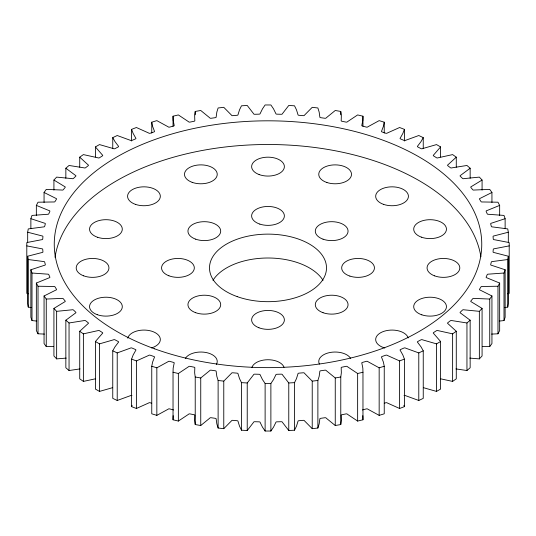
<?xml version="1.0" encoding="UTF-8"?>
<svg xmlns="http://www.w3.org/2000/svg" width="536" height="536" viewBox="0 0 536 536"><rect width="100%" height="100%" fill="white"/><g stroke="black" fill="none" stroke-linecap="round" stroke-linejoin="round"><path stroke-width="0.8" d="M509.2 245.89L494.467 248.717A1.146 0.663 0 0 0 493.274 249.354L493.06 251.86A1.146 0.663 0 0 0 494.138 252.563L508.322 256.215L507.753 259.531L492.611 261.514A1.146 0.663 0 0 0 491.318 262.077L490.681 264.563A1.146 0.663 0 0 0 491.633 265.32L505.126 269.755L504.001 273.025L488.591 274.144A1.146 0.663 0 0 0 487.211 274.633L486.152 277.065A1.146 0.663 0 0 0 486.976 277.869L499.653 283.055L497.978 286.237L482.454 286.479A1.146 0.663 0 0 0 480.993 286.887L479.526 289.252A1.146 0.663 0 0 0 480.209 290.103L491.941 295.973L489.737 299.048L474.246 298.411A1.146 0.663 0 0 0 472.719 298.74L470.863 301.004A1.146 0.663 0 0 0 471.399 301.889L482.078 308.401L479.358 311.336L464.049 309.821A1.146 0.663 0 0 0 462.481 310.063L460.25 312.213A1.146 0.663 0 0 0 460.625 313.125L470.152 320.206L466.95 322.974L451.969 320.602A1.146 0.663 0 0 0 450.367 320.749L447.781 322.759A1.146 0.663 0 0 0 448.002 323.69L456.277 331.281L452.618 333.854L438.113 330.645A1.146 0.663 0 0 0 436.498 330.699L433.577 332.555A1.146 0.663 0 0 0 433.644 333.493L440.592 341.512L436.518 343.871L422.623 339.858A1.146 0.663 0 0 0 421.001 339.817L417.785 341.506A1.146 0.663 0 0 0 417.691 342.437L421.035 346.866L423.246 350.812L418.784 352.923L405.645 348.145A1.146 0.663 0 0 0 404.037 348.018L400.546 349.512A1.146 0.663 0 0 0 400.298 350.437L402.871 355.033L404.399 359.087L399.608 360.936L387.34 355.435A1.146 0.663 0 0 0 385.759 355.214L382.034 356.507A1.146 0.663 0 0 0 381.625 357.412L383.408 362.128L384.245 366.249L379.16 367.817L367.884 361.653A1.146 0.663 0 0 0 366.349 361.344L362.423 362.416A1.146 0.663 0 0 0 361.86 363.294L362.832 368.091L362.966 372.239L362.966 419.795L357.639 421.068L347.469 414.295A1.146 0.663 0 0 0 345.995 413.899L341.901 414.743A1.146 0.663 0 0 0 341.198 415.588L341.345 420.418L340.775 424.552L335.255 425.517L326.283 418.201A1.146 0.663 0 0 0 324.883 417.725L320.669 418.335A1.146 0.663 0 0 0 319.825 419.139L319.155 423.949L317.882 428.03L312.227 428.679L304.542 420.894A1.146 0.663 0 0 0 303.229 420.338L298.934 420.706A1.146 0.663 0 0 0 297.949 421.457L296.468 426.207L294.512 430.2L288.77 430.529L282.445 422.335A1.146 0.663 0 0 0 281.233 421.711L276.891 421.839A1.146 0.663 0 0 0 275.792 422.529L273.507 427.172L270.881 431.031L265.119 431.031L262.493 427.172L260.208 422.529A1.146 0.663 0 0 0 259.109 421.839L254.768 421.711A1.146 0.663 0 0 0 253.555 422.335L247.23 430.529L241.488 430.2L239.532 426.207L238.051 421.457A1.146 0.663 0 0 0 237.066 420.706L232.771 420.338A1.146 0.663 0 0 0 231.458 420.894L223.773 428.679L218.119 428.03L216.845 423.949L216.175 419.139A1.146 0.663 0 0 0 215.331 418.335L211.117 417.725A1.146 0.663 0 0 0 209.717 418.201L200.745 425.517L195.225 424.552L194.655 420.418L194.803 415.588A1.146 0.663 0 0 0 194.099 414.743L190.005 413.899A1.146 0.663 0 0 0 188.531 414.295L178.361 421.068L173.034 419.795L173.034 372.239L173.168 368.091L174.14 363.294A1.146 0.663 0 0 0 173.577 362.416L169.651 361.344A1.146 0.663 0 0 0 168.116 361.653L156.84 367.817L151.755 366.249L152.593 362.128L154.375 357.412A1.146 0.663 0 0 0 153.966 356.507L150.241 355.214A1.146 0.663 0 0 0 148.66 355.435L136.392 360.936L131.601 359.087L133.129 355.033L135.702 350.437A1.146 0.663 0 0 0 135.454 349.512L131.963 348.018A1.146 0.663 0 0 0 130.355 348.145L117.216 352.923L112.754 350.812L114.965 346.866L118.309 342.437A1.146 0.663 0 0 0 118.215 341.506L114.999 339.817A1.146 0.663 0 0 0 113.377 339.858L99.482 343.871L95.408 341.512L102.356 333.493A1.146 0.663 0 0 0 102.423 332.555L99.502 330.699A1.146 0.663 0 0 0 97.887 330.645L83.382 333.854L79.723 331.281L87.998 323.69A1.146 0.663 0 0 0 88.219 322.759L85.633 320.749A1.146 0.663 0 0 0 84.031 320.602L69.05 322.974L65.848 320.206L75.375 313.125A1.146 0.663 0 0 0 75.75 312.213L73.519 310.063A1.146 0.663 0 0 0 71.951 309.821L56.642 311.336L53.922 308.401L64.601 301.889A1.146 0.663 0 0 0 65.137 301.004L63.282 298.74A1.146 0.663 0 0 0 61.754 298.411L46.264 299.048L44.059 295.973L55.791 290.103A1.146 0.663 0 0 0 56.474 289.252L55.007 286.887A1.146 0.663 0 0 0 53.546 286.479L38.023 286.237L36.348 283.055L49.024 277.869A1.146 0.663 0 0 0 49.848 277.065L48.789 274.633A1.146 0.663 0 0 0 47.409 274.144L31.999 273.025L30.874 269.755L44.367 265.32A1.146 0.663 0 0 0 45.319 264.563L44.682 262.077A1.146 0.663 0 0 0 43.389 261.514L28.247 259.531L27.678 256.215L41.862 252.563A1.146 0.663 0 0 0 42.94 251.86L42.726 249.354A1.146 0.663 0 0 0 41.533 248.717L26.8 245.89M173.034 419.795L173.168 415.648M173.034 126.215L173.034 116.205L178.361 114.932L188.531 121.706A1.146 0.663 0 0 0 190.005 122.101L194.099 121.257A1.146 0.663 0 0 0 194.803 120.412L194.655 115.582L195.225 111.448L200.745 110.483L209.717 117.799A1.146 0.663 0 0 0 211.117 118.275L215.331 117.665A1.146 0.663 0 0 0 216.175 116.861L216.845 112.051L218.119 107.971L223.773 107.321L231.458 115.106A1.146 0.663 0 0 0 232.771 115.662L237.066 115.294A1.146 0.663 0 0 0 238.051 114.543L239.532 109.793L241.488 105.8L247.23 105.471L253.555 113.666A1.146 0.663 0 0 0 254.768 114.289L259.109 114.161A1.146 0.663 0 0 0 260.208 113.471L262.493 108.828L265.119 104.969L270.881 104.969L273.507 108.828L275.792 113.471A1.146 0.663 0 0 0 276.891 114.161L281.233 114.289A1.146 0.663 0 0 0 282.445 113.666L288.77 105.471L294.512 105.8L296.468 109.793L297.949 114.543A1.146 0.663 0 0 0 298.934 115.294L303.229 115.662A1.146 0.663 0 0 0 304.542 115.106L312.227 107.321L317.882 107.971L319.155 112.051L319.825 116.861A1.146 0.663 0 0 0 320.669 117.665L324.883 118.275A1.146 0.663 0 0 0 326.283 117.799L335.255 110.483L340.775 111.448L341.345 115.582L341.198 120.412A1.146 0.663 0 0 0 341.901 121.257L345.995 122.101A1.146 0.663 0 0 0 347.469 121.706L357.639 114.932L362.966 116.205L362.832 120.352L361.86 125.149A1.146 0.663 0 0 0 362.423 126.027L366.349 127.099A1.146 0.663 0 0 0 367.884 126.791L379.16 120.627L384.245 122.195L384.245 133.042M340.775 424.552L340.775 376.996L341.345 372.862L341.198 368.031A1.146 0.663 0 0 1 341.901 367.193L345.995 366.349A1.146 0.663 0 0 1 347.469 366.738L357.639 373.512L362.966 372.239M27.678 242.239L27.678 232.229L28.247 228.919L43.389 226.929A1.146 0.663 0 0 0 44.682 226.366L45.319 223.887A1.146 0.663 0 0 0 44.367 223.123L30.874 218.688L31.999 215.425L47.409 214.3A1.146 0.663 0 0 0 48.789 213.81L49.848 211.378A1.146 0.663 0 0 0 49.024 210.574L36.348 205.389L38.023 202.206L53.546 201.965A1.146 0.663 0 0 0 55.007 201.556L56.474 199.191A1.146 0.663 0 0 0 55.791 198.34L44.059 192.471L46.264 189.396L61.754 190.032A1.146 0.663 0 0 0 63.282 189.71L65.137 187.439A1.146 0.663 0 0 0 64.601 186.555L53.922 180.049L56.642 177.108L71.951 178.622A1.146 0.663 0 0 0 73.519 178.388L75.75 176.237A1.146 0.663 0 0 0 75.375 175.326L65.848 168.237L69.05 165.47L84.031 167.842A1.146 0.663 0 0 0 85.633 167.694L88.219 165.684A1.146 0.663 0 0 0 87.998 164.753L79.723 157.169L83.382 154.596L97.887 157.798A1.146 0.663 0 0 0 99.502 157.745L102.423 155.889A1.146 0.663 0 0 0 102.356 154.951L95.408 146.931L99.482 144.579L113.377 148.586A1.146 0.663 0 0 0 114.999 148.626L118.215 146.944A1.146 0.663 0 0 0 118.309 146.006L114.965 141.578L112.754 137.631L117.216 135.521L130.355 140.298A1.146 0.663 0 0 0 131.963 140.425L135.454 138.931A1.146 0.663 0 0 0 135.702 138.007L133.129 133.41L131.601 129.364L136.392 127.508L148.66 133.008A1.146 0.663 0 0 0 150.241 133.23L153.966 131.943A1.146 0.663 0 0 0 154.375 131.032L152.593 126.315L151.755 122.195L156.84 120.627L168.116 126.791A1.146 0.663 0 0 0 169.651 127.099L173.577 126.027A1.146 0.663 0 0 0 174.14 125.149L173.168 120.352L173.034 116.205M504.684 307.584L507.753 307.081L508.322 303.771L508.322 256.215M384.245 122.195L383.408 126.315L381.625 131.032A1.146 0.663 0 0 0 382.034 131.943L385.759 133.23A1.146 0.663 0 0 0 387.34 133.008L399.608 127.508L404.399 129.364L404.399 141.042M317.882 428.03L317.882 380.48L319.155 376.393L319.825 371.582A1.146 0.663 0 0 1 320.669 370.778L324.883 370.175A1.146 0.663 0 0 1 326.283 370.644L335.255 377.967L340.775 376.996M499.291 321.064L504.001 320.575L505.126 317.312L505.126 269.755M151.728 403.286L150.241 402.771A1.146 0.663 0 0 0 148.66 402.992L136.392 408.492L131.601 406.636L132.111 405.29M404.399 129.364L402.871 133.41L400.298 138.007A1.146 0.663 0 0 0 400.546 138.931L404.037 140.425A1.146 0.663 0 0 0 405.645 140.298L418.784 135.521L423.246 137.631L423.246 148.479M294.512 430.2L294.512 382.644L296.468 378.651L297.949 373.9A1.146 0.663 0 0 1 298.934 373.15L303.229 372.781A1.146 0.663 0 0 1 304.542 373.337L312.227 381.13L312.227 428.679M491.613 334.089L497.978 333.794L499.653 330.612L499.653 283.055M423.246 137.631L421.035 141.578L417.691 146.006A1.146 0.663 0 0 0 417.785 146.944L421.001 148.626A1.146 0.663 0 0 0 422.623 148.586L436.518 144.579L440.592 146.931L440.592 156.941M270.881 431.031L270.881 383.475L273.507 379.615L275.792 374.972A1.146 0.663 0 0 1 276.891 374.282L281.233 374.162A1.146 0.663 0 0 1 282.445 374.785L288.77 382.972L288.77 430.529M482.554 346.531L489.737 346.604L491.941 343.529L491.941 295.973M440.592 146.931L433.644 154.951A1.146 0.663 0 0 0 433.577 155.889L436.498 157.745A1.146 0.663 0 0 0 438.113 157.798L452.618 154.596L456.277 157.169L456.277 167.178M247.23 430.529L247.23 382.972L253.555 374.785A1.146 0.663 0 0 1 254.768 374.162L259.109 374.282A1.146 0.663 0 0 1 260.208 374.972L262.493 379.615L265.119 383.475L265.119 431.031M469.771 358.102L479.358 358.892L482.078 355.951L482.078 308.401M456.277 157.169L448.002 164.753A1.146 0.663 0 0 0 447.781 165.684L450.367 167.694A1.146 0.663 0 0 0 451.969 167.842L466.95 165.47L470.152 168.237L470.152 178.254M223.773 428.679L223.773 381.13L231.458 373.337A1.146 0.663 0 0 1 232.771 372.781L237.066 373.15A1.146 0.663 0 0 1 238.051 373.9L239.532 378.651L241.488 382.644L241.488 430.2M455.948 368.902L466.95 370.53L470.152 367.763L470.152 320.206M470.152 168.237L460.625 175.326A1.146 0.663 0 0 0 460.25 176.237L462.481 178.388A1.146 0.663 0 0 0 464.049 178.622L479.358 177.108L482.078 180.049L482.078 190.059M173.034 372.239L178.361 373.512L188.531 366.738A1.146 0.663 0 0 1 190.005 366.349L194.099 367.193A1.146 0.663 0 0 1 194.803 368.031L194.655 372.862L195.225 376.996L200.745 377.967L209.717 370.644A1.146 0.663 0 0 1 211.117 370.175L215.331 370.778A1.146 0.663 0 0 1 216.175 371.582L216.845 376.393L218.119 380.48L218.119 428.03M440.418 378.778L452.618 381.404L456.277 378.831L456.277 331.281M482.078 180.049L471.399 186.555A1.146 0.663 0 0 0 470.863 187.439L472.719 189.71A1.146 0.663 0 0 0 474.246 190.032L489.737 189.396L491.941 192.471L491.941 202.481M423.353 387.649L436.518 391.421L440.592 389.069L440.592 341.512M491.941 192.471L480.209 198.34A1.146 0.663 0 0 0 479.526 199.191L480.993 201.556A1.146 0.663 0 0 0 482.454 201.965L497.978 202.206L499.653 205.389L499.653 215.405M151.755 366.249L151.755 413.805L156.84 415.373L168.116 409.209A1.146 0.663 0 0 1 169.651 408.901L173.577 409.973M404.037 395.575A1.146 0.663 0 0 1 405.645 395.702L418.784 400.479L423.246 398.369L423.246 350.812M499.653 205.389L486.976 210.574A1.146 0.663 0 0 0 486.152 211.378L487.211 213.81A1.146 0.663 0 0 0 488.591 214.3L504.001 215.425L505.126 218.688L505.126 228.698M384.272 403.286L385.759 402.771A1.146 0.663 0 0 1 387.34 402.992L399.608 408.492L404.399 406.636L404.399 359.087M505.126 218.688L491.633 223.123A1.146 0.663 0 0 0 490.681 223.887L491.318 226.366A1.146 0.663 0 0 0 492.611 226.929L507.753 228.919L508.322 232.229L508.322 242.239M112.647 387.649L99.482 391.421L95.408 389.069L95.408 341.512M112.754 350.812L112.754 398.369L117.216 400.479L130.355 395.702A1.146 0.663 0 0 1 131.963 395.575M362.423 409.973L366.349 408.901A1.146 0.663 0 0 1 367.884 409.209L379.16 415.373L384.245 413.805L384.245 366.249M508.322 232.229L494.138 235.88A1.146 0.663 0 0 0 493.06 236.584L493.274 239.09A1.146 0.663 0 0 0 494.467 239.726L509.2 242.56L509.2 293.44L507.713 293.782M95.582 378.778L83.382 381.404L79.723 378.831L79.723 331.281M80.052 368.902L69.05 370.53L65.848 367.763L65.848 320.206M66.23 358.102L56.642 358.892L53.922 355.951L53.922 308.401M312.227 381.13L317.882 380.48M288.77 382.972L294.512 382.644M44.059 295.973L44.059 343.529L46.264 346.604L53.446 346.531M265.119 383.475L270.881 383.475M36.348 283.055L36.348 330.612L38.023 333.794L44.388 334.089M241.488 382.644L247.23 382.972M30.874 269.755L30.874 317.312L31.999 320.575L36.709 321.064M218.119 380.48L223.773 381.13M27.678 256.215L27.678 303.771L28.247 307.081L31.316 307.584M28.287 293.782L26.8 293.44L26.8 242.56L41.533 239.726A1.146 0.663 0 0 0 42.726 239.09L42.94 236.584A1.146 0.663 0 0 0 41.862 235.88L27.678 232.229M403.889 405.29L404.399 406.636M362.832 415.648L362.966 419.795M507.753 259.531L507.753 307.081M504.001 273.025L504.001 320.575M497.978 286.237L497.978 333.794M489.737 299.048L489.737 346.604M479.358 311.336L479.358 358.892M466.95 322.974L466.95 370.53M452.618 333.854L452.618 381.404M436.518 343.871L436.518 391.421M418.784 352.923L418.784 400.479M399.608 360.936L399.608 408.492M379.16 367.817L379.16 415.373M362.966 116.205L362.966 126.215M357.639 373.512L357.639 421.068M340.775 111.448L340.775 114.784M335.255 377.967L335.255 425.517M200.745 377.967L200.745 425.517M195.225 111.448L195.225 114.784M195.225 376.996L195.225 424.552M178.361 373.512L178.361 421.068M156.84 367.817L156.84 415.373M151.755 122.195L151.755 133.042M136.392 360.936L136.392 408.492M131.601 129.364L131.601 141.042M131.601 359.087L131.601 406.636M117.216 352.923L117.216 400.479M112.754 137.631L112.754 148.479M99.482 343.871L99.482 391.421M95.408 146.931L95.408 156.941M83.382 333.854L83.382 381.404M79.723 157.169L79.723 167.178M69.05 322.974L69.05 370.53M65.848 168.237L65.848 178.254M56.642 311.336L56.642 358.892M53.922 180.049L53.922 190.059M46.264 299.048L46.264 346.604M44.059 192.471L44.059 202.481M38.023 286.237L38.023 333.794M36.348 205.389L36.348 215.405M31.999 273.025L31.999 320.575M30.874 218.688L30.874 228.698M28.247 259.531L28.247 307.081M212.96 280.335A58.498 33.775 0 0 1 268 258.004A58.498 33.775 0 0 1 323.041 280.335M55.034 257.327A213.75 123.407 0 0 1 267.538 144.499A213.75 123.407 0 0 1 480.886 256.798M384.788 347.998A16.375 9.454 0 0 1 382.269 331.945A16.375 9.454 0 0 1 408.191 337.935M127.749 338.156A16.375 9.454 0 0 1 153.417 331.811A16.375 9.454 0 0 1 151.561 347.898M185.315 358.524A16.375 9.454 0 0 1 205.985 352.5A16.375 9.454 0 0 1 216.417 364.433M251.88 367.529A16.375 9.454 0 0 1 267.806 359.736A16.375 9.454 0 0 1 284.047 367.307M319.396 364.085A16.375 9.454 0 0 1 330.136 352.48A16.375 9.454 0 0 1 350.564 358.309M237.173 296.609A58.498 33.775 0 0 0 326.471 268.965A58.498 33.775 0 0 0 240.356 238.138A58.498 33.775 0 0 0 237.173 296.609M323.047 312.702A16.375 9.454 0 0 0 348.045 304.964A16.375 9.454 0 0 0 323.938 296.334A16.375 9.454 0 0 0 323.047 312.702M349.867 276.094A16.375 9.454 0 0 0 374.43 267.906A16.375 9.454 0 0 0 349.867 259.719A16.375 9.454 0 0 0 349.867 276.094M323.047 239.177A16.375 9.454 0 0 0 348.045 231.438A16.375 9.454 0 0 0 323.938 222.809A16.375 9.454 0 0 0 323.047 239.177M259.813 224.102A16.375 9.454 0 0 0 284.375 215.914A16.375 9.454 0 0 0 259.813 207.727A16.375 9.454 0 0 0 259.813 224.102M195.694 239.177A16.375 9.454 0 0 0 220.685 231.438A16.375 9.454 0 0 0 196.585 222.809A16.375 9.454 0 0 0 195.694 239.177M168.887 275.779A16.375 9.454 0 0 0 194.287 268.496A16.375 9.454 0 0 0 170.662 259.437A16.375 9.454 0 0 0 168.887 275.779M195.694 312.702A16.375 9.454 0 0 0 220.685 304.964A16.375 9.454 0 0 0 196.585 296.334A16.375 9.454 0 0 0 195.694 312.702M258.942 327.771A16.375 9.454 0 0 0 284.341 320.488A16.375 9.454 0 0 0 260.717 311.429A16.375 9.454 0 0 0 258.942 327.771M421.839 314.833A16.375 9.454 0 0 0 446.448 306.699A16.375 9.454 0 0 0 421.946 298.458A16.375 9.454 0 0 0 421.839 314.833M434.535 275.839A16.375 9.454 0 0 0 459.781 268.389A16.375 9.454 0 0 0 435.976 259.491A16.375 9.454 0 0 0 434.535 275.839M421.397 237.16A16.375 9.454 0 0 0 446.441 229.475A16.375 9.454 0 0 0 422.395 220.799A16.375 9.454 0 0 0 421.397 237.16M383.588 204.377A16.375 9.454 0 0 0 408.419 196.471A16.375 9.454 0 0 0 384.138 188.009A16.375 9.454 0 0 0 383.588 204.377M326.893 182.501A16.375 9.454 0 0 0 351.509 174.368A16.375 9.454 0 0 0 327 166.126A16.375 9.454 0 0 0 326.893 182.501M259.102 174.555A16.375 9.454 0 0 0 284.355 167.105A16.375 9.454 0 0 0 260.543 158.207A16.375 9.454 0 0 0 259.102 174.555M192.183 182.347A16.375 9.454 0 0 0 217.227 174.662A16.375 9.454 0 0 0 193.181 165.979A16.375 9.454 0 0 0 192.183 182.347M135.487 204.377A16.375 9.454 0 0 0 160.324 196.471A16.375 9.454 0 0 0 136.044 188.009A16.375 9.454 0 0 0 135.487 204.377M97.686 237.314A16.375 9.454 0 0 0 122.295 229.18A16.375 9.454 0 0 0 97.793 220.939A16.375 9.454 0 0 0 97.686 237.314M83.67 275.839A16.375 9.454 0 0 0 108.922 268.389A16.375 9.454 0 0 0 85.117 259.491A16.375 9.454 0 0 0 83.67 275.839M97.244 314.679A16.375 9.454 0 0 0 122.288 306.994A16.375 9.454 0 0 0 98.242 298.317A16.375 9.454 0 0 0 97.244 314.679M154.616 348.836A213.75 123.407 0 0 0 481.616 248.604A213.75 123.407 0 0 0 167.768 135.226A213.75 123.407 0 0 0 154.616 348.836"/></g></svg>
